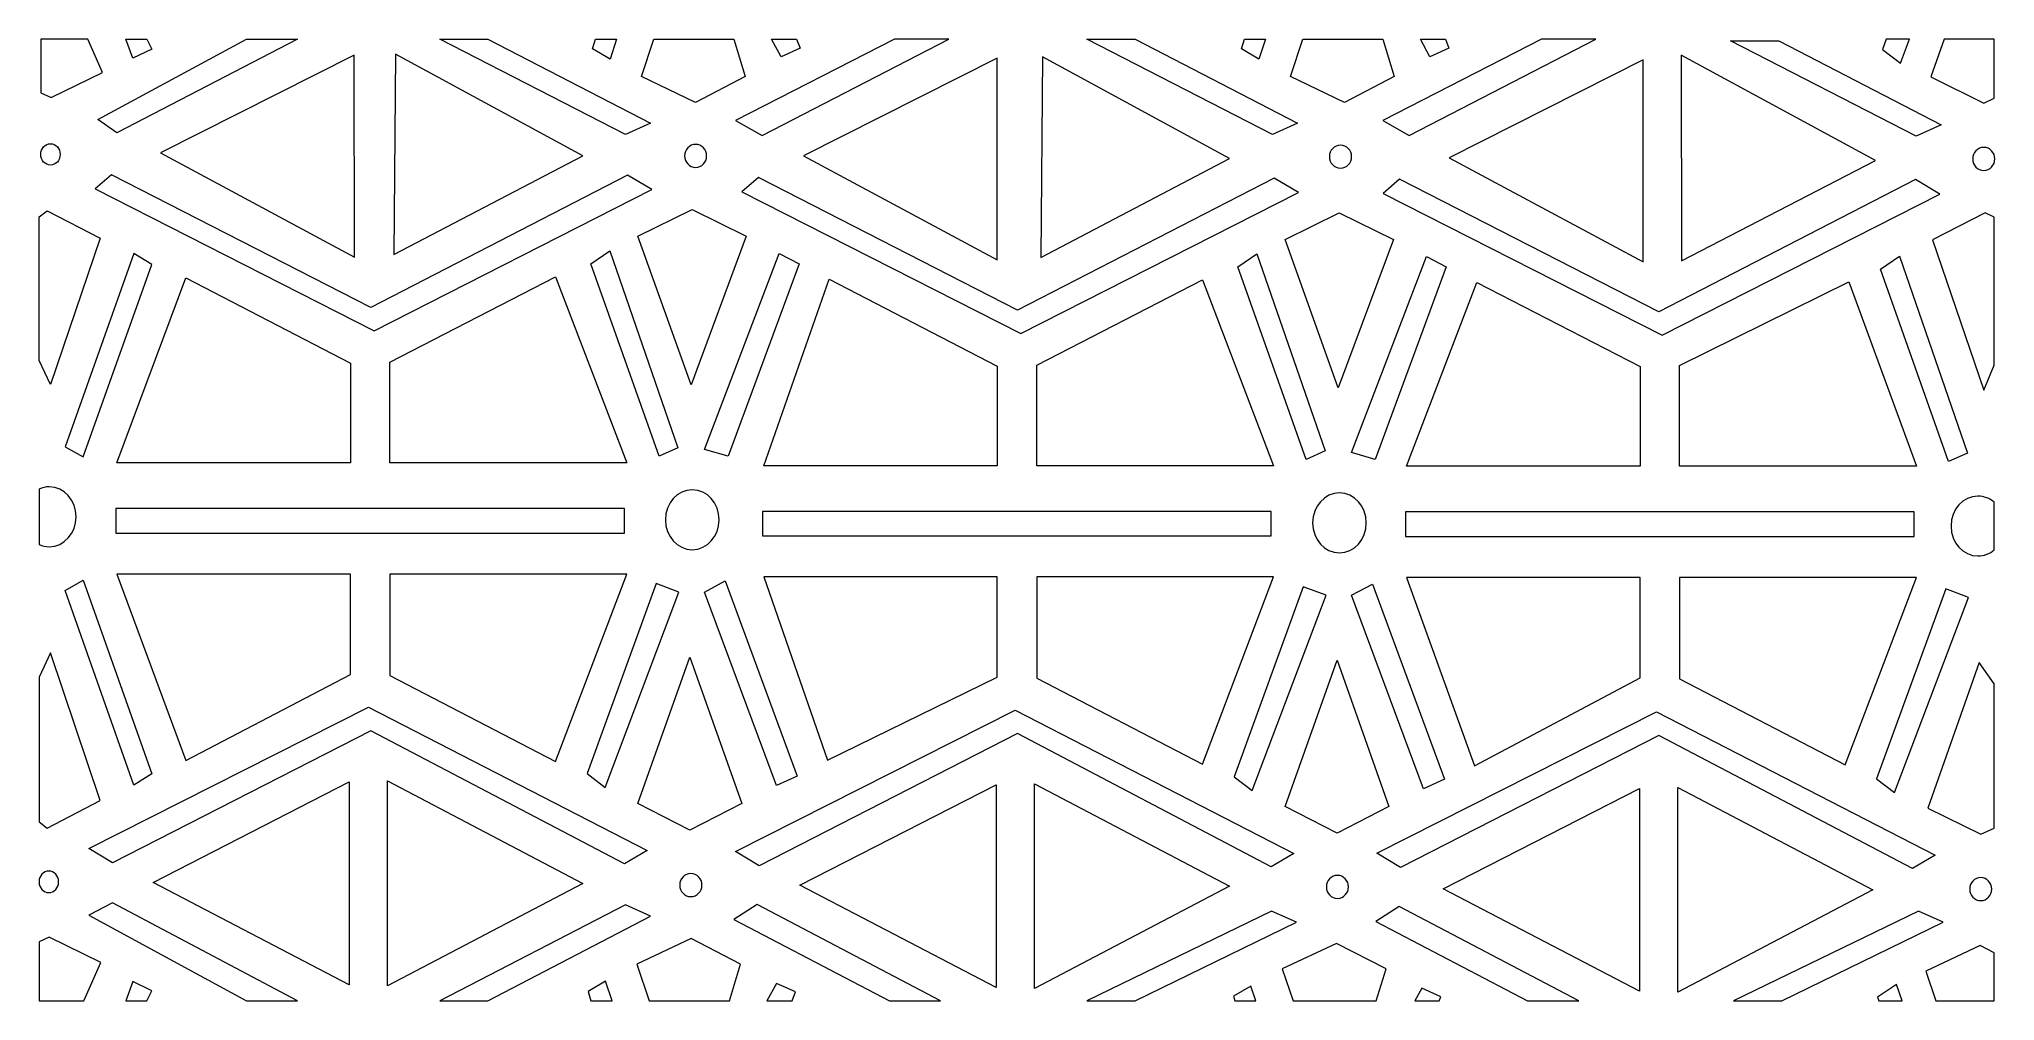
# Model space of a CAD drawing. Header units: millimetres. Extents: x -1200 to 1200, y -590 to 590.
import ezdxf

# ---------------------------------------------------------------- set-up
doc = ezdxf.new("R2010")
doc.units = ezdxf.units.MM
doc.header["$MEASUREMENT"] = 0
doc.layers.add('Layer 1', color=7, linetype='Continuous')

msp = doc.modelspace()

# ---------------------------------------------------------------- linework, layer by layer
at = {"layer": 'Layer 1', "color": 250, "lineweight": 20}
for points, knots in [([(-1197.8548, 589.9734), (-1197.8548, 589.9734), (-1140.1428, 589.9734), (-1140.1428, 589.9734), (-1140.1428, 589.9734), (-1122.2863, 549.1035), (-1122.2863, 549.1035), (-1122.2863, 549.1035), (-1185.3357, 518.4977), (-1185.3357, 518.4977), (-1185.3357, 518.4977), (-1197.8548, 523.9739), (-1197.8548, 523.9739), (-1197.8548, 523.9739), (-1197.8548, 589.9734), (-1197.8548, 589.9734)], [0, 0, 0, 0, 0.2, 0.2, 0.2, 0.4, 0.4, 0.4, 0.6, 0.6, 0.6, 0.8, 0.8, 0.8, 1, 1, 1, 1]), ([(-1128.0012, 491.4715), (-1128.0012, 491.4715), (-1104.5753, 475.064), (-1104.5753, 475.064), (-1104.5753, 475.064), (-883.1176, 589.9734), (-883.1176, 589.9734), (-883.1176, 589.9734), (-945.3988, 589.9734), (-945.3988, 589.9734), (-945.3988, 589.9734), (-1128.0012, 491.4715), (-1128.0012, 491.4715)], [0, 0, 0, 0, 0.25, 0.25, 0.25, 0.5, 0.5, 0.5, 0.75, 0.75, 0.75, 1, 1, 1, 1]), ([(-1067.7396, 589.9734), (-1067.7396, 589.9734), (-1093.4899, 589.9734), (-1093.4899, 589.9734), (-1093.4899, 589.9734), (-1085.1856, 566.5539), (-1085.1856, 566.5539), (-1085.1856, 566.5539), (-1061.6572, 577.7858), (-1061.6572, 577.7858), (-1061.6572, 577.7858), (-1067.7396, 589.9734), (-1067.7396, 589.9734)], [0, 0, 0, 0, 0.25, 0.25, 0.25, 0.5, 0.5, 0.5, 0.75, 0.75, 0.75, 1, 1, 1, 1]), ([(-649.2169, 589.9734), (-649.2169, 589.9734), (-708.3857, 589.9734), (-708.3857, 589.9734), (-708.3857, 589.9734), (-480.3655, 472.9721), (-480.3655, 472.9721), (-480.3655, 472.9721), (-449.917, 486.6986), (-449.917, 486.6986), (-449.917, 486.6986), (-649.2169, 589.9734), (-649.2169, 589.9734)], [0, 0, 0, 0, 0.25, 0.25, 0.25, 0.5, 0.5, 0.5, 0.75, 0.75, 0.75, 1, 1, 1, 1]), ([(-491.3683, 589.9734), (-491.3683, 589.9734), (-517.188, 589.9734), (-517.188, 589.9734), (-517.188, 589.9734), (-520.7672, 578.0503), (-520.7672, 578.0503), (-520.7672, 578.0503), (-499.4241, 565.4839), (-499.4241, 565.4839), (-499.4241, 565.4839), (-491.3683, 589.9734), (-491.3683, 589.9734)], [0, 0, 0, 0, 0.25, 0.25, 0.25, 0.5, 0.5, 0.5, 0.75, 0.75, 0.75, 1, 1, 1, 1]), ([(-347.3996, 589.9734), (-347.3996, 589.9734), (-445.6457, 589.9734), (-445.6457, 589.9734), (-445.6457, 589.9734), (-460.8699, 544.1774), (-460.8699, 544.1774), (-460.8699, 544.1774), (-394.4367, 512.1679), (-394.4367, 512.1679), (-394.4367, 512.1679), (-333.5394, 544.1774), (-333.5394, 544.1774), (-333.5394, 544.1774), (-347.3996, 589.9734), (-347.3996, 589.9734)], [0, 0, 0, 0, 0.2, 0.2, 0.2, 0.4, 0.4, 0.4, 0.6, 0.6, 0.6, 0.8, 0.8, 0.8, 1, 1, 1, 1]), ([(-150.5199, 589.9734), (-150.5199, 589.9734), (-83.8714, 589.9734), (-83.8714, 589.9734), (-83.8714, 589.9734), (-312.8949, 471.6347), (-312.8949, 471.6347), (-312.8949, 471.6347), (-345.3699, 490.0589), (-345.3699, 490.0589), (-345.3699, 490.0589), (-150.5199, 589.9734), (-150.5199, 589.9734)], [0, 0, 0, 0, 0.25, 0.25, 0.25, 0.5, 0.5, 0.5, 0.75, 0.75, 0.75, 1, 1, 1, 1]), ([(-270.4702, 589.9734), (-270.4702, 589.9734), (-301.1837, 589.9734), (-301.1837, 589.9734), (-301.1837, 589.9734), (-289.5651, 568.0897), (-289.5651, 568.0897), (-289.5651, 568.0897), (-266.3213, 578.8407), (-266.3213, 578.8407), (-266.3213, 578.8407), (-270.4702, 589.9734), (-270.4702, 589.9734)], [0, 0, 0, 0, 0.25, 0.25, 0.25, 0.5, 0.5, 0.5, 0.75, 0.75, 0.75, 1, 1, 1, 1]), ([(144.8309, 589.9734), (144.8309, 589.9734), (85.662, 589.9734), (85.662, 589.9734), (85.662, 589.9734), (313.6823, 472.9721), (313.6823, 472.9721), (313.6823, 472.9721), (344.1309, 486.6986), (344.1309, 486.6986), (344.1309, 486.6986), (144.8309, 589.9734), (144.8309, 589.9734)], [0, 0, 0, 0, 0.25, 0.25, 0.25, 0.5, 0.5, 0.5, 0.75, 0.75, 0.75, 1, 1, 1, 1]), ([(304.8947, 589.9734), (304.8947, 589.9734), (279.0749, 589.9734), (279.0749, 589.9734), (279.0749, 589.9734), (275.4957, 578.0503), (275.4957, 578.0503), (275.4957, 578.0503), (296.8388, 565.4839), (296.8388, 565.4839), (296.8388, 565.4839), (304.8947, 589.9734), (304.8947, 589.9734)], [0, 0, 0, 0, 0.25, 0.25, 0.25, 0.5, 0.5, 0.5, 0.75, 0.75, 0.75, 1, 1, 1, 1]), ([(448.8633, 589.9734), (448.8633, 589.9734), (350.6172, 589.9734), (350.6172, 589.9734), (350.6172, 589.9734), (335.393, 544.1774), (335.393, 544.1774), (335.393, 544.1774), (401.8262, 512.1679), (401.8262, 512.1679), (401.8262, 512.1679), (462.7235, 544.1774), (462.7235, 544.1774), (462.7235, 544.1774), (448.8633, 589.9734), (448.8633, 589.9734)], [0, 0, 0, 0, 0.2, 0.2, 0.2, 0.4, 0.4, 0.4, 0.6, 0.6, 0.6, 0.8, 0.8, 0.8, 1, 1, 1, 1]), ([(643.5278, 589.9734), (643.5278, 589.9734), (710.1763, 589.9734), (710.1763, 589.9734), (710.1763, 589.9734), (481.1529, 471.6347), (481.1529, 471.6347), (481.1529, 471.6347), (448.6779, 490.0589), (448.6779, 490.0589), (448.6779, 490.0589), (643.5278, 589.9734), (643.5278, 589.9734)], [0, 0, 0, 0, 0.25, 0.25, 0.25, 0.5, 0.5, 0.5, 0.75, 0.75, 0.75, 1, 1, 1, 1]), ([(525.7927, 589.9734), (525.7927, 589.9734), (495.0792, 589.9734), (495.0792, 589.9734), (495.0792, 589.9734), (506.6978, 568.0897), (506.6978, 568.0897), (506.6978, 568.0897), (529.9415, 578.8407), (529.9415, 578.8407), (529.9415, 578.8407), (525.7927, 589.9734), (525.7927, 589.9734)], [0, 0, 0, 0, 0.25, 0.25, 0.25, 0.5, 0.5, 0.5, 0.75, 0.75, 0.75, 1, 1, 1, 1]), ([(934.6968, 588.0408), (934.6968, 588.0408), (875.528, 588.0408), (875.528, 588.0408), (875.528, 588.0408), (1103.5481, 471.0395), (1103.5481, 471.0395), (1103.5481, 471.0395), (1133.9967, 484.7661), (1133.9967, 484.7661), (1133.9967, 484.7661), (934.6968, 588.0408), (934.6968, 588.0408)], [0, 0, 0, 0, 0.25, 0.25, 0.25, 0.5, 0.5, 0.5, 0.75, 0.75, 0.75, 1, 1, 1, 1]), ([(1066.5238, 589.9734), (1066.5238, 589.9734), (1095.1778, 589.9734), (1095.1778, 589.9734), (1095.1778, 589.9734), (1083.9963, 560.4316), (1083.9963, 560.4316), (1083.9963, 560.4316), (1061.9147, 577.3109), (1061.9147, 577.3109), (1061.9147, 577.3109), (1066.5238, 589.9734), (1066.5238, 589.9734)], [0, 0, 0, 0, 0.25, 0.25, 0.25, 0.5, 0.5, 0.5, 0.75, 0.75, 0.75, 1, 1, 1, 1]), ([(1137.7449, 589.9734), (1137.7449, 589.9734), (1199.2513, 589.9734), (1199.2513, 589.9734), (1199.2513, 589.9734), (1199.2513, 517.4006), (1199.2513, 517.4006), (1199.2513, 517.4006), (1186.368, 511.5518), (1186.368, 511.5518), (1186.368, 511.5518), (1121.3551, 543.5882), (1121.3551, 543.5882), (1121.3551, 543.5882), (1137.7449, 589.9734), (1137.7449, 589.9734)], [0, 0, 0, 0, 0.2, 0.2, 0.2, 0.4, 0.4, 0.4, 0.6, 0.6, 0.6, 0.8, 0.8, 0.8, 1, 1, 1, 1]), ([(-1051.075, 450.289), (-1051.075, 450.289), (-813.3732, 570.2898), (-813.3732, 570.2898), (-813.3732, 570.2898), (-813.1116, 322.654), (-813.1116, 322.654), (-813.1116, 322.654), (-1051.075, 450.289), (-1051.075, 450.289)], [0, 0, 0, 0, 0.333333333, 0.333333333, 0.333333333, 0.666666667, 0.666666667, 0.666666667, 1, 1, 1, 1]), ([(-762.694, 571.5492), (-762.694, 571.5492), (-532.9586, 446.7695), (-532.9586, 446.7695), (-532.9586, 446.7695), (-764.6343, 325.5213), (-764.6343, 325.5213), (-764.6343, 325.5213), (-762.694, 571.5492), (-762.694, 571.5492)], [0, 0, 0, 0, 0.333333333, 0.333333333, 0.333333333, 0.666666667, 0.666666667, 0.666666667, 1, 1, 1, 1]), ([(-262.2289, 446.7394), (-262.2289, 446.7394), (-24.5271, 566.7403), (-24.5271, 566.7403), (-24.5271, 566.7403), (-24.2656, 319.1045), (-24.2656, 319.1045), (-24.2656, 319.1045), (-262.2289, 446.7394), (-262.2289, 446.7394)], [0, 0, 0, 0, 0.333333333, 0.333333333, 0.333333333, 0.666666667, 0.666666667, 0.666666667, 1, 1, 1, 1]), ([(31.0923, 568.0837), (31.0923, 568.0837), (260.8276, 443.304), (260.8276, 443.304), (260.8276, 443.304), (29.152, 322.0559), (29.152, 322.0559), (29.152, 322.0559), (31.0923, 568.0837), (31.0923, 568.0837)], [0, 0, 0, 0, 0.333333333, 0.333333333, 0.333333333, 0.666666667, 0.666666667, 0.666666667, 1, 1, 1, 1]), ([(530.4481, 444.3771), (530.4481, 444.3771), (768.1499, 564.3778), (768.1499, 564.3778), (768.1499, 564.3778), (768.4115, 316.742), (768.4115, 316.742), (768.4115, 316.742), (530.4481, 444.3771), (530.4481, 444.3771)], [0, 0, 0, 0, 0.333333333, 0.333333333, 0.333333333, 0.666666667, 0.666666667, 0.666666667, 1, 1, 1, 1]), ([(814.9883, 570.1756), (814.9883, 570.1756), (1053.5046, 440.9417), (1053.5046, 440.9417), (1053.5046, 440.9417), (815.4419, 317.7549), (815.4419, 317.7549), (815.4419, 317.7549), (814.9883, 570.1756), (814.9883, 570.1756)], [0, 0, 0, 0, 0.333333333, 0.333333333, 0.333333333, 0.666666667, 0.666666667, 0.666666667, 1, 1, 1, 1]), ([(-1198.0402, 448.4947), (-1198.0402, 441.2422), (-1192.7028, 435.3573), (-1186.1204, 435.3573), (-1179.5346, 435.3573), (-1174.1972, 441.2422), (-1174.1972, 448.4947), (-1174.1972, 455.7502), (-1179.5346, 461.6321), (-1186.1204, 461.6321), (-1192.7028, 461.6321), (-1198.0402, 455.7502), (-1198.0402, 448.4947)], [0, 0, 0, 0, 0.25, 0.25, 0.25, 0.5, 0.5, 0.5, 0.75, 0.75, 0.75, 1, 1, 1, 1]), ([(-408.065, 446.7334), (-408.065, 454.5149), (-401.9826, 460.8236), (-394.483, 460.8236), (-386.9834, 460.8236), (-380.901, 454.5149), (-380.901, 446.7334), (-380.901, 438.952), (-386.9834, 432.6432), (-394.483, 432.6432), (-401.9826, 432.6432), (-408.065, 438.952), (-408.065, 446.7334)], [0, 0, 0, 0, 0.25, 0.25, 0.25, 0.5, 0.5, 0.5, 0.75, 0.75, 0.75, 1, 1, 1, 1]), ([(383.3439, 445.7927), (383.3439, 453.5741), (389.4263, 459.8828), (396.9258, 459.8828), (404.4255, 459.8828), (410.5079, 453.5741), (410.5079, 445.7927), (410.5079, 438.0112), (404.4255, 431.7025), (396.9258, 431.7025), (389.4263, 431.7025), (383.3439, 438.0112), (383.3439, 445.7927)], [0, 0, 0, 0, 0.25, 0.25, 0.25, 0.5, 0.5, 0.5, 0.75, 0.75, 0.75, 1, 1, 1, 1]), ([(1172.7859, 443.0215), (1172.7859, 450.803), (1178.8684, 457.1117), (1186.368, 457.1117), (1193.8676, 457.1117), (1199.95, 450.803), (1199.95, 443.0215), (1199.95, 435.2401), (1193.8676, 428.9314), (1186.368, 428.9314), (1178.8684, 428.9314), (1172.7859, 435.2401), (1172.7859, 443.0215)], [0, 0, 0, 0, 0.25, 0.25, 0.25, 0.5, 0.5, 0.5, 0.75, 0.75, 0.75, 1, 1, 1, 1]), ([(-1131.4015, 406.11), (-1131.4015, 406.11), (-1111.0484, 423.6506), (-1111.0484, 423.6506), (-1111.0484, 423.6506), (-793.1558, 260.8503), (-793.1558, 260.8503), (-793.1558, 260.8503), (-478.1902, 423.0314), (-478.1902, 423.0314), (-478.1902, 423.0314), (-448.2548, 405.3346), (-448.2548, 405.3346), (-448.2548, 405.3346), (-789.0303, 232.2221), (-789.0303, 232.2221), (-789.0303, 232.2221), (-1131.4015, 406.11), (-1131.4015, 406.11)], [0, 0, 0, 0, 0.166666667, 0.166666667, 0.166666667, 0.333333333, 0.333333333, 0.333333333, 0.5, 0.5, 0.5, 0.666666667, 0.666666667, 0.666666667, 0.833333333, 0.833333333, 0.833333333, 1, 1, 1, 1]), ([(-337.6154, 402.6446), (-337.6154, 402.6446), (-317.2622, 420.1851), (-317.2622, 420.1851), (-317.2622, 420.1851), (0.6304, 257.3848), (0.6304, 257.3848), (0.6304, 257.3848), (315.596, 419.566), (315.596, 419.566), (315.596, 419.566), (345.5314, 401.8691), (345.5314, 401.8691), (345.5314, 401.8691), (4.756, 228.7567), (4.756, 228.7567), (4.756, 228.7567), (-337.6154, 402.6446), (-337.6154, 402.6446)], [0, 0, 0, 0, 0.166666667, 0.166666667, 0.166666667, 0.333333333, 0.333333333, 0.333333333, 0.5, 0.5, 0.5, 0.666666667, 0.666666667, 0.666666667, 0.833333333, 0.833333333, 0.833333333, 1, 1, 1, 1]), ([(449.1316, 400.6729), (449.1316, 400.6729), (469.4847, 418.2135), (469.4847, 418.2135), (469.4847, 418.2135), (787.3773, 255.4132), (787.3773, 255.4132), (787.3773, 255.4132), (1102.343, 417.5943), (1102.343, 417.5943), (1102.343, 417.5943), (1132.2783, 399.8974), (1132.2783, 399.8974), (1132.2783, 399.8974), (791.5029, 226.785), (791.5029, 226.785), (791.5029, 226.785), (449.1316, 400.6729), (449.1316, 400.6729)], [0, 0, 0, 0, 0.166666667, 0.166666667, 0.166666667, 0.333333333, 0.333333333, 0.333333333, 0.5, 0.5, 0.5, 0.666666667, 0.666666667, 0.666666667, 0.833333333, 0.833333333, 0.833333333, 1, 1, 1, 1]), ([(-1200.05, 371.7532), (-1200.05, 371.7532), (-1200.05, 195.6322), (-1200.05, 195.6322), (-1200.05, 195.6322), (-1186.2197, 166.0212), (-1186.2197, 166.0212), (-1186.2197, 166.0212), (-1125.3225, 345.7009), (-1125.3225, 345.7009), (-1125.3225, 345.7009), (-1190.3717, 379.3904), (-1190.3717, 379.3904), (-1190.3717, 379.3904), (-1200.05, 371.7532), (-1200.05, 371.7532)], [0, 0, 0, 0, 0.2, 0.2, 0.2, 0.4, 0.4, 0.4, 0.6, 0.6, 0.6, 0.8, 0.8, 0.8, 1, 1, 1, 1]), ([(-400.092, 165.9941), (-400.092, 165.9941), (-332.2746, 348.1624), (-332.2746, 348.1624), (-332.2746, 348.1624), (-398.7079, 380.8271), (-398.7079, 380.8271), (-398.7079, 380.8271), (-465.1413, 348.1624), (-465.1413, 348.1624), (-465.1413, 348.1624), (-400.092, 165.9941), (-400.092, 165.9941)], [0, 0, 0, 0, 0.25, 0.25, 0.25, 0.5, 0.5, 0.5, 0.75, 0.75, 0.75, 1, 1, 1, 1]), ([(394.032, 162.129), (394.032, 162.129), (461.8494, 344.2972), (461.8494, 344.2972), (461.8494, 344.2972), (395.416, 376.9618), (395.416, 376.9618), (395.416, 376.9618), (328.9827, 344.2972), (328.9827, 344.2972), (328.9827, 344.2972), (394.032, 162.129), (394.032, 162.129)], [0, 0, 0, 0, 0.25, 0.25, 0.25, 0.5, 0.5, 0.5, 0.75, 0.75, 0.75, 1, 1, 1, 1]), ([(1199.2513, 371.4977), (1199.2513, 371.4977), (1199.2513, 189.9786), (1199.2513, 189.9786), (1199.2513, 189.9786), (1186.368, 159.1504), (1186.368, 159.1504), (1186.368, 159.1504), (1123.2126, 343.5999), (1123.2126, 343.5999), (1123.2126, 343.5999), (1188.2255, 376.6613), (1188.2255, 376.6613), (1188.2255, 376.6613), (1199.2513, 371.4977), (1199.2513, 371.4977)], [0, 0, 0, 0, 0.2, 0.2, 0.2, 0.4, 0.4, 0.4, 0.6, 0.6, 0.6, 0.8, 0.8, 0.8, 1, 1, 1, 1]), ([(-1083.8016, 326.982), (-1083.8016, 326.982), (-1061.6572, 313.2586), (-1061.6572, 313.2586), (-1061.6572, 313.2586), (-1146.0829, 77.4287), (-1146.0829, 77.4287), (-1146.0829, 77.4287), (-1168.2274, 89.9079), (-1168.2274, 89.9079), (-1168.2274, 89.9079), (-1083.8016, 326.982), (-1083.8016, 326.982)], [0, 0, 0, 0, 0.25, 0.25, 0.25, 0.5, 0.5, 0.5, 0.75, 0.75, 0.75, 1, 1, 1, 1]), ([(-439.3315, 78.135), (-439.3315, 78.135), (-416.0878, 88.6846), (-416.0878, 88.6846), (-416.0878, 88.6846), (-499.7651, 330.2702), (-499.7651, 330.2702), (-499.7651, 330.2702), (-523.0089, 314.4458), (-523.0089, 314.4458), (-523.0089, 314.4458), (-439.3315, 78.135), (-439.3315, 78.135)], [0, 0, 0, 0, 0.25, 0.25, 0.25, 0.5, 0.5, 0.5, 0.75, 0.75, 0.75, 1, 1, 1, 1]), ([(-383.5466, 86.5747), (-383.5466, 86.5747), (-354.4919, 78.135), (-354.4919, 78.135), (-354.4919, 78.135), (-267.328, 314.4458), (-267.328, 314.4458), (-267.328, 314.4458), (-291.7339, 327.1053), (-291.7339, 327.1053), (-291.7339, 327.1053), (-383.5466, 86.5747), (-383.5466, 86.5747)], [0, 0, 0, 0, 0.25, 0.25, 0.25, 0.5, 0.5, 0.5, 0.75, 0.75, 0.75, 1, 1, 1, 1]), ([(354.7925, 74.2698), (354.7925, 74.2698), (378.0362, 84.8194), (378.0362, 84.8194), (378.0362, 84.8194), (294.3588, 326.405), (294.3588, 326.405), (294.3588, 326.405), (271.1151, 310.5806), (271.1151, 310.5806), (271.1151, 310.5806), (354.7925, 74.2698), (354.7925, 74.2698)], [0, 0, 0, 0, 0.25, 0.25, 0.25, 0.5, 0.5, 0.5, 0.75, 0.75, 0.75, 1, 1, 1, 1]), ([(410.5774, 82.7095), (410.5774, 82.7095), (439.632, 74.2698), (439.632, 74.2698), (439.632, 74.2698), (526.796, 310.5806), (526.796, 310.5806), (526.796, 310.5806), (502.3901, 323.2401), (502.3901, 323.2401), (502.3901, 323.2401), (410.5774, 82.7095), (410.5774, 82.7095)], [0, 0, 0, 0, 0.25, 0.25, 0.25, 0.5, 0.5, 0.5, 0.75, 0.75, 0.75, 1, 1, 1, 1]), ([(1143.1684, 71.5919), (1143.1684, 71.5919), (1166.4122, 82.1415), (1166.4122, 82.1415), (1166.4122, 82.1415), (1082.7348, 323.727), (1082.7348, 323.727), (1082.7348, 323.727), (1059.4911, 307.9026), (1059.4911, 307.9026), (1059.4911, 307.9026), (1143.1684, 71.5919), (1143.1684, 71.5919)], [0, 0, 0, 0, 0.25, 0.25, 0.25, 0.5, 0.5, 0.5, 0.75, 0.75, 0.75, 1, 1, 1, 1]), ([(-1020.1363, 297.0375), (-1020.1363, 297.0375), (-1104.5621, 69.9418), (-1104.5621, 69.9418), (-1104.5621, 69.9418), (-818.0683, 69.9418), (-818.0683, 69.9418), (-818.0683, 69.9418), (-818.0683, 192.2239), (-818.0683, 192.2239), (-818.0683, 192.2239), (-1020.1363, 297.0375), (-1020.1363, 297.0375)], [0, 0, 0, 0, 0.25, 0.25, 0.25, 0.5, 0.5, 0.5, 0.75, 0.75, 0.75, 1, 1, 1, 1]), ([(-769.6274, 193.4712), (-769.6274, 193.4712), (-769.6274, 69.9418), (-769.6274, 69.9418), (-769.6274, 69.9418), (-478.9815, 69.9418), (-478.9815, 69.9418), (-478.9815, 69.9418), (-566.1753, 298.2848), (-566.1753, 298.2848), (-566.1753, 298.2848), (-769.6274, 193.4712), (-769.6274, 193.4712)], [0, 0, 0, 0, 0.25, 0.25, 0.25, 0.5, 0.5, 0.5, 0.75, 0.75, 0.75, 1, 1, 1, 1]), ([(-230.3764, 295.3423), (-230.3764, 295.3423), (-310.7758, 66.4763), (-310.7758, 66.4763), (-310.7758, 66.4763), (-24.2821, 66.4763), (-24.2821, 66.4763), (-24.2821, 66.4763), (-24.2821, 188.7584), (-24.2821, 188.7584), (-24.2821, 188.7584), (-230.3764, 295.3423), (-230.3764, 295.3423)], [0, 0, 0, 0, 0.25, 0.25, 0.25, 0.5, 0.5, 0.5, 0.75, 0.75, 0.75, 1, 1, 1, 1]), ([(24.1588, 190.0057), (24.1588, 190.0057), (24.1588, 66.4763), (24.1588, 66.4763), (24.1588, 66.4763), (314.8047, 66.4763), (314.8047, 66.4763), (314.8047, 66.4763), (227.6109, 294.8193), (227.6109, 294.8193), (227.6109, 294.8193), (24.1588, 190.0057), (24.1588, 190.0057)], [0, 0, 0, 0, 0.25, 0.25, 0.25, 0.5, 0.5, 0.5, 0.75, 0.75, 0.75, 1, 1, 1, 1]), ([(564.2674, 291.5132), (564.2674, 291.5132), (477.9908, 65.8662), (477.9908, 65.8662), (477.9908, 65.8662), (764.4846, 65.8662), (764.4846, 65.8662), (764.4846, 65.8662), (764.4846, 188.1483), (764.4846, 188.1483), (764.4846, 188.1483), (564.2674, 291.5132), (564.2674, 291.5132)], [0, 0, 0, 0, 0.25, 0.25, 0.25, 0.5, 0.5, 0.5, 0.75, 0.75, 0.75, 1, 1, 1, 1]), ([(812.9255, 189.3956), (812.9255, 189.3956), (812.9255, 65.8662), (812.9255, 65.8662), (812.9255, 65.8662), (1103.5713, 65.8662), (1103.5713, 65.8662), (1103.5713, 65.8662), (1020.6356, 292.2736), (1020.6356, 292.2736), (1020.6356, 292.2736), (812.9255, 189.3956), (812.9255, 189.3956)], [0, 0, 0, 0, 0.25, 0.25, 0.25, 0.5, 0.5, 0.5, 0.75, 0.75, 0.75, 1, 1, 1, 1]), ([(-1200.05, -30.108), (-1200.05, -30.108), (-1200.05, 37.9534), (-1200.05, 37.9534), (-1196.2092, 39.6997), (-1192.0074, 40.6705), (-1187.6037, 40.6705), (-1169.3961, 40.6705), (-1154.6321, 24.2179), (-1154.6321, 3.9272), (-1154.6321, -16.3634), (-1169.3961, -32.816), (-1187.6037, -32.816), (-1192.0074, -32.816), (-1196.2092, -31.8543), (-1200.05, -30.108)], [0, 0, 0, 0, 0.2, 0.2, 0.2, 0.4, 0.4, 0.4, 0.6, 0.6, 0.6, 0.8, 0.8, 0.8, 1, 1, 1, 1]), ([(-431.4544, 0.3115), (-431.4544, 20.6022), (-416.6904, 37.0547), (-398.4861, 37.0547), (-380.2785, 37.0547), (-365.5144, 20.6022), (-365.5144, 0.3115), (-365.5144, -19.9792), (-380.2785, -36.4317), (-398.4861, -36.4317), (-416.6904, -36.4317), (-431.4544, -19.9792), (-431.4544, 0.3115)], [0, 0, 0, 0, 0.25, 0.25, 0.25, 0.5, 0.5, 0.5, 0.75, 0.75, 0.75, 1, 1, 1, 1]), ([(362.6695, -3.5537), (362.6695, 16.737), (377.4336, 33.1896), (395.6378, 33.1896), (413.8455, 33.1896), (428.6095, 16.737), (428.6095, -3.5537), (428.6095, -23.8443), (413.8455, -40.2969), (395.6378, -40.2969), (377.4336, -40.2969), (362.6695, -23.8443), (362.6695, -3.5537)], [0, 0, 0, 0, 0.25, 0.25, 0.25, 0.5, 0.5, 0.5, 0.75, 0.75, 0.75, 1, 1, 1, 1]), ([(1199.2513, 21.6571), (1199.2513, 21.6571), (1199.2513, -36.5159), (1199.2513, -36.5159), (1193.6788, -41.3158), (1186.7024, -44.1621), (1179.1167, -44.1621), (1160.9125, -44.1621), (1146.1484, -27.7095), (1146.1484, -7.4188), (1146.1484, 12.8718), (1160.9125, 29.3244), (1179.1167, 29.3244), (1186.7024, 29.3244), (1193.6788, 26.457), (1199.2513, 21.6571)], [0, 0, 0, 0, 0.2, 0.2, 0.2, 0.4, 0.4, 0.4, 0.6, 0.6, 0.6, 0.8, 0.8, 0.8, 1, 1, 1, 1]), ([(-1105.946, -16.1741), (-1105.946, -16.1741), (-1105.946, 13.9779), (-1105.946, 13.9779), (-1105.946, 13.9779), (-481.7496, 13.9779), (-481.7496, 13.9779), (-481.7496, 13.9779), (-481.7496, -16.1741), (-481.7496, -16.1741), (-481.7496, -16.1741), (-1105.946, -16.1741), (-1105.946, -16.1741)], [0, 0, 0, 0, 0.25, 0.25, 0.25, 0.5, 0.5, 0.5, 0.75, 0.75, 0.75, 1, 1, 1, 1]), ([(-312.1599, -19.6395), (-312.1599, -19.6395), (-312.1599, 10.5124), (-312.1599, 10.5124), (-312.1599, 10.5124), (312.0366, 10.5124), (312.0366, 10.5124), (312.0366, 10.5124), (312.0366, -19.6395), (312.0366, -19.6395), (312.0366, -19.6395), (-312.1599, -19.6395), (-312.1599, -19.6395)], [0, 0, 0, 0, 0.25, 0.25, 0.25, 0.5, 0.5, 0.5, 0.75, 0.75, 0.75, 1, 1, 1, 1]), ([(476.6068, -20.2497), (476.6068, -20.2497), (476.6068, 9.9023), (476.6068, 9.9023), (476.6068, 9.9023), (1100.8032, 9.9023), (1100.8032, 9.9023), (1100.8032, 9.9023), (1100.8032, -20.2497), (1100.8032, -20.2497), (1100.8032, -20.2497), (476.6068, -20.2497), (476.6068, -20.2497)], [0, 0, 0, 0, 0.25, 0.25, 0.25, 0.5, 0.5, 0.5, 0.75, 0.75, 0.75, 1, 1, 1, 1]), ([(-1020.1363, -295.08), (-1020.1363, -295.08), (-1104.5621, -66.4274), (-1104.5621, -66.4274), (-1104.5621, -66.4274), (-818.0683, -66.4274), (-818.0683, -66.4274), (-818.0683, -66.4274), (-818.0683, -189.548), (-818.0683, -189.548), (-818.0683, -189.548), (-1020.1363, -295.08), (-1020.1363, -295.08)], [0, 0, 0, 0, 0.25, 0.25, 0.25, 0.5, 0.5, 0.5, 0.75, 0.75, 0.75, 1, 1, 1, 1]), ([(-769.6274, -190.8044), (-769.6274, -190.8044), (-769.6274, -66.4274), (-769.6274, -66.4274), (-769.6274, -66.4274), (-478.9815, -66.4274), (-478.9815, -66.4274), (-478.9815, -66.4274), (-566.1753, -296.3363), (-566.1753, -296.3363), (-566.1753, -296.3363), (-769.6274, -190.8044), (-769.6274, -190.8044)], [0, 0, 0, 0, 0.25, 0.25, 0.25, 0.5, 0.5, 0.5, 0.75, 0.75, 0.75, 1, 1, 1, 1]), ([(-232.7372, -294.6802), (-232.7372, -294.6802), (-310.7758, -69.8928), (-310.7758, -69.8928), (-310.7758, -69.8928), (-24.2821, -69.8928), (-24.2821, -69.8928), (-24.2821, -69.8928), (-24.2821, -193.0135), (-24.2821, -193.0135), (-24.2821, -193.0135), (-232.7372, -294.6802), (-232.7372, -294.6802)], [0, 0, 0, 0, 0.25, 0.25, 0.25, 0.5, 0.5, 0.5, 0.75, 0.75, 0.75, 1, 1, 1, 1]), ([(24.1588, -194.2698), (24.1588, -194.2698), (24.1588, -69.8928), (24.1588, -69.8928), (24.1588, -69.8928), (314.8047, -69.8928), (314.8047, -69.8928), (314.8047, -69.8928), (227.6109, -299.8017), (227.6109, -299.8017), (227.6109, -299.8017), (24.1588, -194.2698), (24.1588, -194.2698)], [0, 0, 0, 0, 0.25, 0.25, 0.25, 0.5, 0.5, 0.5, 0.75, 0.75, 0.75, 1, 1, 1, 1]), ([(561.2642, -301.536), (561.2642, -301.536), (477.9908, -70.503), (477.9908, -70.503), (477.9908, -70.503), (764.4846, -70.503), (764.4846, -70.503), (764.4846, -70.503), (764.4846, -193.6236), (764.4846, -193.6236), (764.4846, -193.6236), (561.2642, -301.536), (561.2642, -301.536)], [0, 0, 0, 0, 0.25, 0.25, 0.25, 0.5, 0.5, 0.5, 0.75, 0.75, 0.75, 1, 1, 1, 1]), ([(812.9255, -194.8799), (812.9255, -194.8799), (812.9255, -70.503), (812.9255, -70.503), (812.9255, -70.503), (1103.5713, -70.503), (1103.5713, -70.503), (1103.5713, -70.503), (1016.3776, -300.4119), (1016.3776, -300.4119), (1016.3776, -300.4119), (812.9255, -194.8799), (812.9255, -194.8799)], [0, 0, 0, 0, 0.25, 0.25, 0.25, 0.5, 0.5, 0.5, 0.75, 0.75, 0.75, 1, 1, 1, 1]), ([(-1083.8016, -325.232), (-1083.8016, -325.232), (-1061.6572, -311.4123), (-1061.6572, -311.4123), (-1061.6572, -311.4123), (-1146.0829, -73.9654), (-1146.0829, -73.9654), (-1146.0829, -73.9654), (-1168.2274, -86.5288), (-1168.2274, -86.5288), (-1168.2274, -86.5288), (-1083.8016, -325.232), (-1083.8016, -325.232)], [0, 0, 0, 0, 0.25, 0.25, 0.25, 0.5, 0.5, 0.5, 0.75, 0.75, 0.75, 1, 1, 1, 1]), ([(-527.6576, -311.1448), (-527.6576, -311.1448), (-442.818, -77.9989), (-442.818, -77.9989), (-442.818, -77.9989), (-414.9256, -88.5485), (-414.9256, -88.5485), (-414.9256, -88.5485), (-505.5761, -328.0242), (-505.5761, -328.0242), (-505.5761, -328.0242), (-527.6576, -311.1448), (-527.6576, -311.1448)], [0, 0, 0, 0, 0.25, 0.25, 0.25, 0.5, 0.5, 0.5, 0.75, 0.75, 0.75, 1, 1, 1, 1]), ([(-295.2204, -325.9142), (-295.2204, -325.9142), (-269.6523, -314.3097), (-269.6523, -314.3097), (-269.6523, -314.3097), (-357.9785, -74.834), (-357.9785, -74.834), (-357.9785, -74.834), (-383.5466, -88.5485), (-383.5466, -88.5485), (-383.5466, -88.5485), (-295.2204, -325.9142), (-295.2204, -325.9142)], [0, 0, 0, 0, 0.25, 0.25, 0.25, 0.5, 0.5, 0.5, 0.75, 0.75, 0.75, 1, 1, 1, 1]), ([(266.4663, -315.01), (266.4663, -315.01), (351.306, -81.8641), (351.306, -81.8641), (351.306, -81.8641), (379.1984, -92.4137), (379.1984, -92.4137), (379.1984, -92.4137), (288.5479, -331.8893), (288.5479, -331.8893), (288.5479, -331.8893), (266.4663, -315.01), (266.4663, -315.01)], [0, 0, 0, 0, 0.25, 0.25, 0.25, 0.5, 0.5, 0.5, 0.75, 0.75, 0.75, 1, 1, 1, 1]), ([(498.9036, -329.7794), (498.9036, -329.7794), (524.4717, -318.1749), (524.4717, -318.1749), (524.4717, -318.1749), (436.1455, -78.6992), (436.1455, -78.6992), (436.1455, -78.6992), (410.5774, -92.4137), (410.5774, -92.4137), (410.5774, -92.4137), (498.9036, -329.7794), (498.9036, -329.7794)], [0, 0, 0, 0, 0.25, 0.25, 0.25, 0.5, 0.5, 0.5, 0.75, 0.75, 0.75, 1, 1, 1, 1]), ([(1054.8423, -317.688), (1054.8423, -317.688), (1139.6818, -84.5421), (1139.6818, -84.5421), (1139.6818, -84.5421), (1167.5743, -95.0916), (1167.5743, -95.0916), (1167.5743, -95.0916), (1076.9238, -334.5673), (1076.9238, -334.5673), (1076.9238, -334.5673), (1054.8423, -317.688), (1054.8423, -317.688)], [0, 0, 0, 0, 0.25, 0.25, 0.25, 0.5, 0.5, 0.5, 0.75, 0.75, 0.75, 1, 1, 1, 1]), ([(-1200.05, -370.3096), (-1200.05, -370.3096), (-1200.05, -192.9804), (-1200.05, -192.9804), (-1200.05, -192.9804), (-1186.2197, -163.165), (-1186.2197, -163.165), (-1186.2197, -163.165), (-1125.3225, -344.077), (-1125.3225, -344.077), (-1125.3225, -344.077), (-1190.3717, -377.9979), (-1190.3717, -377.9979), (-1190.3717, -377.9979), (-1200.05, -370.3096), (-1200.05, -370.3096)], [0, 0, 0, 0, 0.2, 0.2, 0.2, 0.4, 0.4, 0.4, 0.6, 0.6, 0.6, 0.8, 0.8, 0.8, 1, 1, 1, 1]), ([(-465.1413, -347.846), (-465.1413, -347.846), (-401.476, -380.5106), (-401.476, -380.5106), (-401.476, -380.5106), (-337.8108, -347.846), (-337.8108, -347.846), (-337.8108, -347.846), (-401.476, -168.1904), (-401.476, -168.1904), (-401.476, -168.1904), (-465.1413, -347.846), (-465.1413, -347.846)], [0, 0, 0, 0, 0.25, 0.25, 0.25, 0.5, 0.5, 0.5, 0.75, 0.75, 0.75, 1, 1, 1, 1]), ([(328.9827, -351.7111), (328.9827, -351.7111), (392.6479, -384.3758), (392.6479, -384.3758), (392.6479, -384.3758), (456.3132, -351.7111), (456.3132, -351.7111), (456.3132, -351.7111), (392.6479, -172.0556), (392.6479, -172.0556), (392.6479, -172.0556), (328.9827, -351.7111), (328.9827, -351.7111)], [0, 0, 0, 0, 0.25, 0.25, 0.25, 0.5, 0.5, 0.5, 0.75, 0.75, 0.75, 1, 1, 1, 1]), ([(1199.2513, -201.1556), (1199.2513, -201.1556), (1199.2513, -377.9348), (1199.2513, -377.9348), (1199.2513, -377.9348), (1182.653, -385.4698), (1182.653, -385.4698), (1182.653, -385.4698), (1117.6401, -353.4334), (1117.6401, -353.4334), (1117.6401, -353.4334), (1180.7955, -174.7035), (1180.7955, -174.7035), (1180.7955, -174.7035), (1199.2513, -201.1556), (1199.2513, -201.1556)], [0, 0, 0, 0, 0.2, 0.2, 0.2, 0.4, 0.4, 0.4, 0.6, 0.6, 0.6, 0.8, 0.8, 0.8, 1, 1, 1, 1]), ([(-1139.1627, -403.1246), (-1139.1627, -403.1246), (-1110.0982, -420.7133), (-1110.0982, -420.7133), (-1110.0982, -420.7133), (-793.1558, -258.6464), (-793.1558, -258.6464), (-793.1558, -258.6464), (-481.7496, -421.9696), (-481.7496, -421.9696), (-481.7496, -421.9696), (-454.0691, -405.6373), (-454.0691, -405.6373), (-454.0691, -405.6373), (-795.9239, -229.7507), (-795.9239, -229.7507), (-795.9239, -229.7507), (-1139.1627, -403.1246), (-1139.1627, -403.1246)], [0, 0, 0, 0, 0.166666667, 0.166666667, 0.166666667, 0.333333333, 0.333333333, 0.333333333, 0.5, 0.5, 0.5, 0.666666667, 0.666666667, 0.666666667, 0.833333333, 0.833333333, 0.833333333, 1, 1, 1, 1]), ([(-345.3765, -406.59), (-345.3765, -406.59), (-316.312, -424.1787), (-316.312, -424.1787), (-316.312, -424.1787), (0.6304, -262.1118), (0.6304, -262.1118), (0.6304, -262.1118), (312.0366, -425.435), (312.0366, -425.435), (312.0366, -425.435), (339.7172, -409.1027), (339.7172, -409.1027), (339.7172, -409.1027), (-2.1376, -233.2161), (-2.1376, -233.2161), (-2.1376, -233.2161), (-345.3765, -406.59), (-345.3765, -406.59)], [0, 0, 0, 0, 0.166666667, 0.166666667, 0.166666667, 0.333333333, 0.333333333, 0.333333333, 0.5, 0.5, 0.5, 0.666666667, 0.666666667, 0.666666667, 0.833333333, 0.833333333, 0.833333333, 1, 1, 1, 1]), ([(441.3704, -408.9314), (441.3704, -408.9314), (470.435, -426.5201), (470.435, -426.5201), (470.435, -426.5201), (787.3773, -264.4531), (787.3773, -264.4531), (787.3773, -264.4531), (1098.7835, -427.7764), (1098.7835, -427.7764), (1098.7835, -427.7764), (1126.464, -411.444), (1126.464, -411.444), (1126.464, -411.444), (784.6092, -235.5575), (784.6092, -235.5575), (784.6092, -235.5575), (441.3704, -408.9314), (441.3704, -408.9314)], [0, 0, 0, 0, 0.166666667, 0.166666667, 0.166666667, 0.333333333, 0.333333333, 0.333333333, 0.5, 0.5, 0.5, 0.666666667, 0.666666667, 0.666666667, 0.833333333, 0.833333333, 0.833333333, 1, 1, 1, 1]), ([(-1060.2732, -444.5836), (-1060.2732, -444.5836), (-819.4523, -570.2169), (-819.4523, -570.2169), (-819.4523, -570.2169), (-819.4523, -321.463), (-819.4523, -321.463), (-819.4523, -321.463), (-1060.2732, -444.5836), (-1060.2732, -444.5836)], [0, 0, 0, 0, 0.333333333, 0.333333333, 0.333333333, 0.666666667, 0.666666667, 0.666666667, 1, 1, 1, 1]), ([(-772.3954, -571.4732), (-772.3954, -571.4732), (-532.9586, -445.8399), (-532.9586, -445.8399), (-532.9586, -445.8399), (-772.3954, -320.2066), (-772.3954, -320.2066), (-772.3954, -320.2066), (-772.3954, -571.4732), (-772.3954, -571.4732)], [0, 0, 0, 0, 0.333333333, 0.333333333, 0.333333333, 0.666666667, 0.666666667, 0.666666667, 1, 1, 1, 1]), ([(-266.4869, -448.0491), (-266.4869, -448.0491), (-25.6661, -573.6823), (-25.6661, -573.6823), (-25.6661, -573.6823), (-25.6661, -324.9284), (-25.6661, -324.9284), (-25.6661, -324.9284), (-266.4869, -448.0491), (-266.4869, -448.0491)], [0, 0, 0, 0, 0.333333333, 0.333333333, 0.333333333, 0.666666667, 0.666666667, 0.666666667, 1, 1, 1, 1]), ([(21.3908, -574.9386), (21.3908, -574.9386), (260.8276, -449.3054), (260.8276, -449.3054), (260.8276, -449.3054), (21.3908, -323.6721), (21.3908, -323.6721), (21.3908, -323.6721), (21.3908, -574.9386), (21.3908, -574.9386)], [0, 0, 0, 0, 0.333333333, 0.333333333, 0.333333333, 0.666666667, 0.666666667, 0.666666667, 1, 1, 1, 1]), ([(522.9188, -452.5754), (522.9188, -452.5754), (763.7396, -578.2087), (763.7396, -578.2087), (763.7396, -578.2087), (763.7396, -329.4548), (763.7396, -329.4548), (763.7396, -329.4548), (522.9188, -452.5754), (522.9188, -452.5754)], [0, 0, 0, 0, 0.333333333, 0.333333333, 0.333333333, 0.666666667, 0.666666667, 0.666666667, 1, 1, 1, 1]), ([(810.7965, -579.465), (810.7965, -579.465), (1050.2333, -453.8318), (1050.2333, -453.8318), (1050.2333, -453.8318), (810.7965, -328.1985), (810.7965, -328.1985), (810.7965, -328.1985), (810.7965, -579.465), (810.7965, -579.465)], [0, 0, 0, 0, 0.333333333, 0.333333333, 0.333333333, 0.666666667, 0.666666667, 0.666666667, 1, 1, 1, 1]), ([(-1200.05, -443.9614), (-1200.05, -436.6579), (-1194.7126, -430.7339), (-1188.1302, -430.7339), (-1181.5444, -430.7339), (-1176.207, -436.6579), (-1176.207, -443.9614), (-1176.207, -451.265), (-1181.5444, -457.189), (-1188.1302, -457.189), (-1194.7126, -457.189), (-1200.05, -451.265), (-1200.05, -443.9614)], [0, 0, 0, 0, 0.25, 0.25, 0.25, 0.5, 0.5, 0.5, 0.75, 0.75, 0.75, 1, 1, 1, 1]), ([(-413.8859, -447.9919), (-413.8859, -440.2105), (-407.8034, -433.9017), (-400.3039, -433.9017), (-392.8043, -433.9017), (-386.7219, -440.2105), (-386.7219, -447.9919), (-386.7219, -455.7734), (-392.8043, -462.0821), (-400.3039, -462.0821), (-407.8034, -462.0821), (-413.8859, -455.7734), (-413.8859, -447.9919)], [0, 0, 0, 0, 0.25, 0.25, 0.25, 0.5, 0.5, 0.5, 0.75, 0.75, 0.75, 1, 1, 1, 1]), ([(379.6288, -450.1439), (379.6288, -442.3624), (385.7113, -436.0537), (393.2108, -436.0537), (400.7104, -436.0537), (406.7929, -442.3624), (406.7929, -450.1439), (406.7929, -457.9253), (400.7104, -464.2341), (393.2108, -464.2341), (385.7113, -464.2341), (379.6288, -457.9253), (379.6288, -450.1439)], [0, 0, 0, 0, 0.25, 0.25, 0.25, 0.5, 0.5, 0.5, 0.75, 0.75, 0.75, 1, 1, 1, 1]), ([(1169.0709, -452.9151), (1169.0709, -445.1336), (1175.1533, -438.8249), (1182.653, -438.8249), (1190.1525, -438.8249), (1196.235, -445.1336), (1196.235, -452.9151), (1196.235, -460.6965), (1190.1525, -467.0053), (1182.653, -467.0053), (1175.1533, -467.0053), (1169.0709, -460.6965), (1169.0709, -452.9151)], [0, 0, 0, 0, 0.25, 0.25, 0.25, 0.5, 0.5, 0.5, 0.75, 0.75, 0.75, 1, 1, 1, 1]), ([(-1139.1627, -484.7862), (-1139.1627, -484.7862), (-1110.0982, -469.7102), (-1110.0982, -469.7102), (-1110.0982, -469.7102), (-883.1176, -590.0266), (-883.1176, -590.0266), (-883.1176, -590.0266), (-945.3988, -590.0266), (-945.3988, -590.0266), (-945.3988, -590.0266), (-1139.1627, -484.7862), (-1139.1627, -484.7862)], [0, 0, 0, 0, 0.25, 0.25, 0.25, 0.5, 0.5, 0.5, 0.75, 0.75, 0.75, 1, 1, 1, 1]), ([(-649.2169, -590.0266), (-649.2169, -590.0266), (-708.3857, -590.0266), (-708.3857, -590.0266), (-708.3857, -590.0266), (-480.3655, -472.2229), (-480.3655, -472.2229), (-480.3655, -472.2229), (-449.917, -486.0426), (-449.917, -486.0426), (-449.917, -486.0426), (-649.2169, -590.0266), (-649.2169, -590.0266)], [0, 0, 0, 0, 0.25, 0.25, 0.25, 0.5, 0.5, 0.5, 0.75, 0.75, 0.75, 1, 1, 1, 1]), ([(-93.9603, -590.0266), (-93.9603, -590.0266), (-156.6091, -590.0266), (-156.6091, -590.0266), (-156.6091, -590.0266), (-347.3996, -490.1091), (-347.3996, -490.1091), (-347.3996, -490.1091), (-318.984, -471.6849), (-318.984, -471.6849), (-318.984, -471.6849), (-93.9603, -590.0266), (-93.9603, -590.0266)], [0, 0, 0, 0, 0.25, 0.25, 0.25, 0.5, 0.5, 0.5, 0.75, 0.75, 0.75, 1, 1, 1, 1]), ([(144.8309, -590.0266), (144.8309, -590.0266), (85.662, -590.0266), (85.662, -590.0266), (85.662, -590.0266), (312.3446, -479.7669), (312.3446, -479.7669), (312.3446, -479.7669), (342.7932, -493.5866), (342.7932, -493.5866), (342.7932, -493.5866), (144.8309, -590.0266), (144.8309, -590.0266)], [0, 0, 0, 0, 0.25, 0.25, 0.25, 0.5, 0.5, 0.5, 0.75, 0.75, 0.75, 1, 1, 1, 1]), ([(689.2438, -590.0266), (689.2438, -590.0266), (626.5752, -590.0266), (626.5752, -590.0266), (626.5752, -590.0266), (440.3472, -492.4986), (440.3472, -492.4986), (440.3472, -492.4986), (468.7628, -474.0743), (468.7628, -474.0743), (468.7628, -474.0743), (689.2438, -590.0266), (689.2438, -590.0266)], [0, 0, 0, 0, 0.25, 0.25, 0.25, 0.5, 0.5, 0.5, 0.75, 0.75, 0.75, 1, 1, 1, 1]), ([(938.5377, -590.0266), (938.5377, -590.0266), (879.3687, -590.0266), (879.3687, -590.0266), (879.3687, -590.0266), (1106.0513, -479.7669), (1106.0513, -479.7669), (1106.0513, -479.7669), (1136.4999, -493.5866), (1136.4999, -493.5866), (1136.4999, -493.5866), (938.5377, -590.0266), (938.5377, -590.0266)], [0, 0, 0, 0, 0.25, 0.25, 0.25, 0.5, 0.5, 0.5, 0.75, 0.75, 0.75, 1, 1, 1, 1]), ([(-1200.05, -590.0266), (-1200.05, -590.0266), (-1200.05, -517.4419), (-1200.05, -517.4419), (-1200.05, -517.4419), (-1187.5309, -511.9297), (-1187.5309, -511.9297), (-1187.5309, -511.9297), (-1124.4814, -542.7459), (-1124.4814, -542.7459), (-1124.4814, -542.7459), (-1145.0001, -590.0266), (-1145.0001, -590.0266), (-1145.0001, -590.0266), (-1200.05, -590.0266), (-1200.05, -590.0266)], [0, 0, 0, 0, 0.2, 0.2, 0.2, 0.4, 0.4, 0.4, 0.6, 0.6, 0.6, 0.8, 0.8, 0.8, 1, 1, 1, 1]), ([(-353.0549, -590.0266), (-353.0549, -590.0266), (-451.301, -590.0266), (-451.301, -590.0266), (-451.301, -590.0266), (-466.5252, -545.0902), (-466.5252, -545.0902), (-466.5252, -545.0902), (-400.092, -513.6819), (-400.092, -513.6819), (-400.092, -513.6819), (-339.1947, -545.0902), (-339.1947, -545.0902), (-339.1947, -545.0902), (-353.0549, -590.0266), (-353.0549, -590.0266)], [0, 0, 0, 0, 0.2, 0.2, 0.2, 0.4, 0.4, 0.4, 0.6, 0.6, 0.6, 0.8, 0.8, 0.8, 1, 1, 1, 1]), ([(440.738, -590.0266), (440.738, -590.0266), (338.7404, -590.0266), (338.7404, -590.0266), (338.7404, -590.0266), (325.4796, -550.888), (325.4796, -550.888), (325.4796, -550.888), (391.9129, -519.4797), (391.9129, -519.4797), (391.9129, -519.4797), (452.8101, -550.888), (452.8101, -550.888), (452.8101, -550.888), (440.738, -590.0266), (440.738, -590.0266)], [0, 0, 0, 0, 0.2, 0.2, 0.2, 0.4, 0.4, 0.4, 0.6, 0.6, 0.6, 0.8, 0.8, 0.8, 1, 1, 1, 1]), ([(1199.2513, -531.2315), (1199.2513, -531.2315), (1199.2513, -590.0266), (1199.2513, -590.0266), (1199.2513, -590.0266), (1127.6196, -590.0266), (1127.6196, -590.0266), (1127.6196, -590.0266), (1115.2727, -553.59), (1115.2727, -553.59), (1115.2727, -553.59), (1181.7059, -522.1817), (1181.7059, -522.1817), (1181.7059, -522.1817), (1199.2513, -531.2315), (1199.2513, -531.2315)], [0, 0, 0, 0, 0.2, 0.2, 0.2, 0.4, 0.4, 0.4, 0.6, 0.6, 0.6, 0.8, 0.8, 0.8, 1, 1, 1, 1]), ([(-1067.7396, -590.0266), (-1067.7396, -590.0266), (-1093.4899, -590.0266), (-1093.4899, -590.0266), (-1093.4899, -590.0266), (-1085.1856, -566.4479), (-1085.1856, -566.4479), (-1085.1856, -566.4479), (-1061.6572, -577.7549), (-1061.6572, -577.7549), (-1061.6572, -577.7549), (-1067.7396, -590.0266), (-1067.7396, -590.0266)], [0, 0, 0, 0, 0.25, 0.25, 0.25, 0.5, 0.5, 0.5, 0.75, 0.75, 0.75, 1, 1, 1, 1]), ([(-497.0236, -590.0266), (-497.0236, -590.0266), (-522.8433, -590.0266), (-522.8433, -590.0266), (-522.8433, -590.0266), (-526.4225, -578.3259), (-526.4225, -578.3259), (-526.4225, -578.3259), (-505.0794, -565.997), (-505.0794, -565.997), (-505.0794, -565.997), (-497.0236, -590.0266), (-497.0236, -590.0266)], [0, 0, 0, 0, 0.25, 0.25, 0.25, 0.5, 0.5, 0.5, 0.75, 0.75, 0.75, 1, 1, 1, 1]), ([(-276.1255, -590.0266), (-276.1255, -590.0266), (-306.839, -590.0266), (-306.839, -590.0266), (-306.839, -590.0266), (-295.2204, -568.5548), (-295.2204, -568.5548), (-295.2204, -568.5548), (-271.9767, -579.1043), (-271.9767, -579.1043), (-271.9767, -579.1043), (-276.1255, -590.0266), (-276.1255, -590.0266)], [0, 0, 0, 0, 0.25, 0.25, 0.25, 0.5, 0.5, 0.5, 0.75, 0.75, 0.75, 1, 1, 1, 1]), ([(293.0377, -590.0266), (293.0377, -590.0266), (267.3868, -590.0266), (267.3868, -590.0266), (267.3868, -590.0266), (265.5823, -584.1237), (265.5823, -584.1237), (265.5823, -584.1237), (286.9255, -571.7948), (286.9255, -571.7948), (286.9255, -571.7948), (293.0377, -590.0266), (293.0377, -590.0266)], [0, 0, 0, 0, 0.25, 0.25, 0.25, 0.5, 0.5, 0.5, 0.75, 0.75, 0.75, 1, 1, 1, 1]), ([(518.0813, -590.0266), (518.0813, -590.0266), (488.3015, -590.0266), (488.3015, -590.0266), (488.3015, -590.0266), (496.7844, -574.3525), (496.7844, -574.3525), (496.7844, -574.3525), (520.0282, -584.9021), (520.0282, -584.9021), (520.0282, -584.9021), (518.0813, -590.0266), (518.0813, -590.0266)], [0, 0, 0, 0, 0.25, 0.25, 0.25, 0.5, 0.5, 0.5, 0.75, 0.75, 0.75, 1, 1, 1, 1]), ([(1086.122, -590.0266), (1086.122, -590.0266), (1057.4316, -590.0266), (1057.4316, -590.0266), (1057.4316, -590.0266), (1055.8654, -585.6024), (1055.8654, -585.6024), (1055.8654, -585.6024), (1079.1092, -569.7781), (1079.1092, -569.7781), (1079.1092, -569.7781), (1086.122, -590.0266), (1086.122, -590.0266)], [0, 0, 0, 0, 0.25, 0.25, 0.25, 0.5, 0.5, 0.5, 0.75, 0.75, 0.75, 1, 1, 1, 1])]:
    msp.add_open_spline(points, degree=3, knots=knots, dxfattribs=at)

doc.saveas('drawing.dxf')
